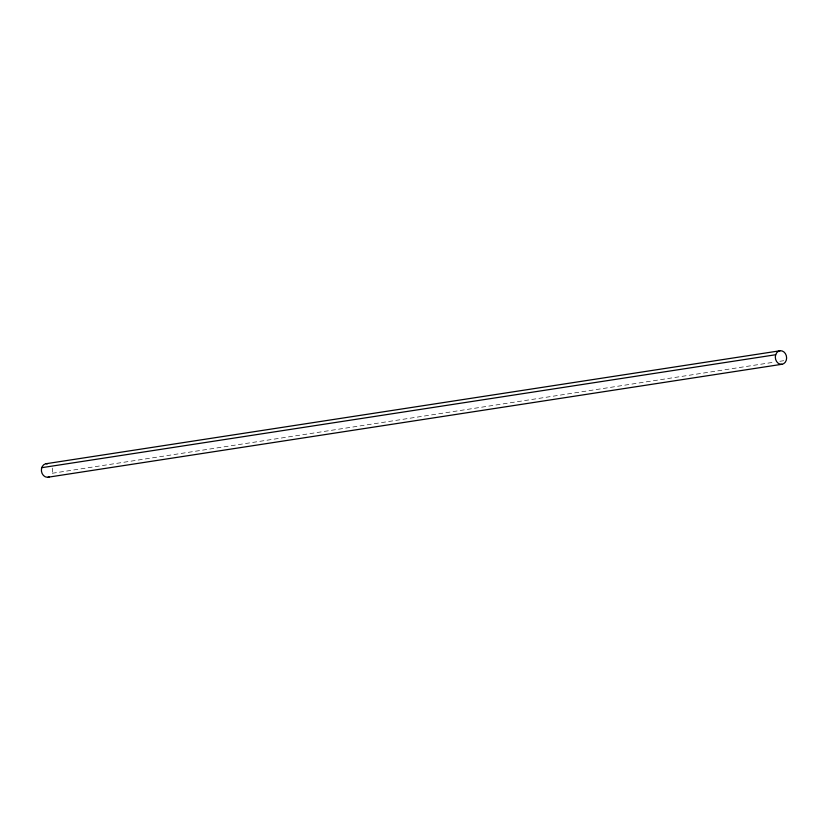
<?xml version="1.0" encoding="UTF-8"?>
<svg xmlns="http://www.w3.org/2000/svg" width="828" height="828" viewBox="0 0 828 828"><rect width="100%" height="100%" fill="white"/><g stroke="black" fill="none" stroke-linecap="round" stroke-linejoin="round"><path stroke-width="0.62" stroke-dasharray="4.14 3.1" d="M52.309 473.264L774.749 362.084M779.862 361.298L783.702 360.708M52.185 468.068A6.821 5.62 81.3 0 1 51.605 474.775"/><path stroke-width="1.24" d="M46.13 463.711L780.079 350.761M41.742 467.685L775.691 354.736A6.821 5.62 81.3 0 1 785.358 353.546A6.821 5.62 81.3 0 1 781.87 364.289L47.92 477.238M781.87 364.289A6.821 5.62 81.3 0 1 775.691 354.736M49.338 476.835A6.821 5.62 81.3 0 1 41.441 471.163A6.821 5.62 81.3 0 1 47.6 463.763"/></g></svg>
